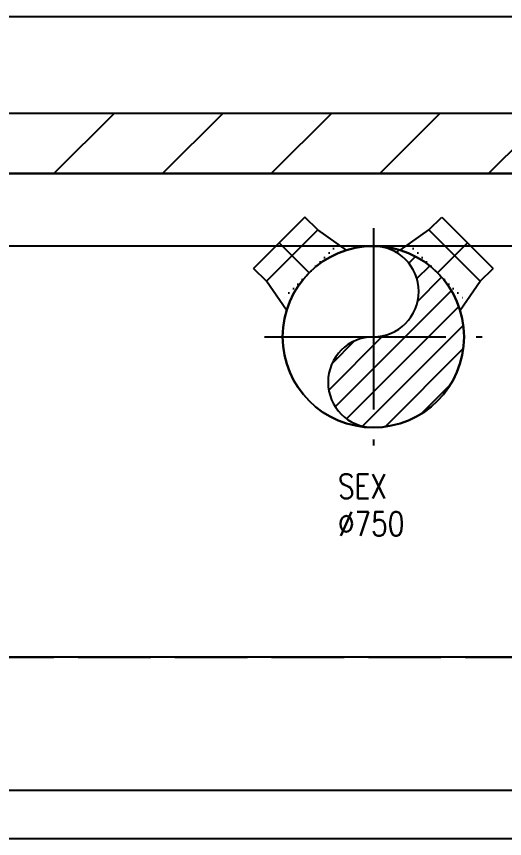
# Model space of a CAD drawing. Extents: x -3080 to 28500, y -1326 to 31609.
# Drawn here: x 15179.5 to 15381.3, y 26245.8 to 26585.8 of the extents above; entities that cross this region are included whole.
import ezdxf
from ezdxf.enums import TextEntityAlignment as Align
from ezdxf.xclip import XClip

# ---------------------------------------------------------------- set-up
doc = ezdxf.new("R2010")
doc.units = 0
doc.header["$LTSCALE"] = 100
doc.header["$XCLIPFRAME"] = 2
for name, pattern in [('188K-SM-07-F10-MECH-CR PIPE-Y2257103$0$AP6A-SM-08-FR1-001-A_AAS 210916$0$CENTER', [50.800000000000004, 31.75, -6.35, 6.35, -6.35]), ('188K-SM-07-F10-MECH-CR PIPE-Y2257103$0$AP6A-SM-08-FR1-001-A_AAS 210916$0$DOT', [0.25, 0, -0.25]), ('188K-SM-07-F10-MECH-CR PIPE-Y2257103$0$CENTER2', [1.125, 0.75, -0.125, 0.125, -0.125]), ('188K-SM-07-F10-MECH-CR PIPE-Y2257103$0$X-S-FAB_SL ALL$0$HIDDEN', [0.4, 0.3, -0.1])]:
    doc.linetypes.add(name, pattern=pattern)
for name, color, linetype in [('0-xref', 8, 'Continuous'), ('188K-SM-07-F10-MECH-CR PIPE-Y2257103$0$0-CF-AAS-SEX', 3, 'Continuous'), ('188K-SM-07-F10-MECH-CR PIPE-Y2257103$0$0-FIRE', 1, 'Continuous'), ('188K-SM-07-F10-MECH-CR PIPE-Y2257103$0$0-hookupzoom', 4, 'Continuous'), ('188K-SM-07-F10-MECH-CR PIPE-Y2257103$0$AP6A-SM-08-FR1-001-A_AAS 210916$0$0-Block Center-Line', 1, '188K-SM-07-F10-MECH-CR PIPE-Y2257103$0$AP6A-SM-08-FR1-001-A_AAS 210916$0$CENTER'), ('188K-SM-07-F10-MECH-CR PIPE-Y2257103$0$AP6A-SM-08-FR1-001-A_AAS 210916$0$0-Block Support-Line', 7, '188K-SM-07-F10-MECH-CR PIPE-Y2257103$0$AP6A-SM-08-FR1-001-A_AAS 210916$0$DOT'), ('188K-SM-07-F10-MECH-CR PIPE-Y2257103$0$Block Center-Line', 1, '188K-SM-07-F10-MECH-CR PIPE-Y2257103$0$CENTER2'), ('188K-SM-07-F10-MECH-CR PIPE-Y2257103$0$X-S-FAB_SL ALL$0$ASP_1', 1, 'Continuous'), ('188K-SM-07-F10-MECH-CR PIPE-Y2257103$0$X-S-FAB_SL ALL$0$HID', 5, '188K-SM-07-F10-MECH-CR PIPE-Y2257103$0$X-S-FAB_SL ALL$0$HIDDEN')]:
    doc.layers.add(name, color=color, linetype=linetype)
doc.styles.add('188K-SM-07-F10-MECH-CR PIPE-Y2257103$0$T0', font='simplex.shx', dxfattribs={"width": 0.8, "bigfont": 'chineset.shx'})

# ---------------------------------------------------------------- blocks, each defined once
blk = doc.blocks.new('188K-SM-07-F10-MECH-CR PIPE-Y2257103$0$X-S-FAB_SL ALL')
at = {"color": 241}
for p, q in [((-2628.521399346166, -72748.97692126507), (19076.47860110087, -72748.97692126507)), ((-2628.521399346166, -72788.97692126507), (19076.47860110087, -72788.97692126507))]:
    blk.add_line(p, q, dxfattribs=at)
at = {"layer": '188K-SM-07-F10-MECH-CR PIPE-Y2257103$0$X-S-FAB_SL ALL$0$ASP_1'}
for p, q in [((6596.478600653838, -73068.97692126504), (12198.97860065383, -73068.97692126504)), ((6596.478600653838, -73088.97692126504), (12223.97860065383, -73088.97692126504))]:
    blk.add_line(p, q, dxfattribs=at)
at = {"layer": '188K-SM-07-F10-MECH-CR PIPE-Y2257103$0$X-S-FAB_SL ALL$0$HID'}
blk.add_line((-2628.521399346166, -73013.97692126504), (19076.47860110088, -73013.97692126504), dxfattribs=at)
blk = doc.blocks.new('*U1497')
for p, q in [((-150, 475), (-150, 550)), ((-150, 550), (150, 550)), ((150.0000000000001, 475.0000000000001), (150, 550)), ((-175.4, 331.4511125339603), (-150, 475)), ((-150, 475), (150.0000000000001, 475.0000000000001)), ((175.4000000000001, 331.4511125339603), (150.0000000000001, 475.0000000000001))]:
    blk.add_line(p, q)
blk.add_circle((0, 0), 375)
at = {"layer": '188K-SM-07-F10-MECH-CR PIPE-Y2257103$0$AP6A-SM-08-FR1-001-A_AAS 210916$0$0-Block Center-Line'}
blk.add_line((0, 375), (2.469644038319e-14, 550), dxfattribs=at)
at = {"layer": '188K-SM-07-F10-MECH-CR PIPE-Y2257103$0$AP6A-SM-08-FR1-001-A_AAS 210916$0$0-Block Support-Line'}
blk.add_line((-167.6943203450525, 375), (167.6943203450526, 375.0000000000001), dxfattribs=at)
blk = doc.blocks.new('*U1498')
h = blk.add_hatch()
h.set_pattern_fill('ANSI31', color=256, scale=2.142857142857143, style=0)
h.set_pattern_definition([(44.99999999999999, (0, 1.683889348827609e-14), (-4.810851493429904, 4.810851493429903), [])])
h.paths.add_polyline_path([(1.77635683940025e-15, -3.179678742526448e-13, 1), (3.552713678800501e-15, 37.50000000000001, 0.4142135623730951), (-37.5, 1.598721155460225e-14, 0.4142135623730935), (3.552713678800501e-15, -37.49999999999979, -1)])
blk.add_circle((0, 1.68388934882761e-14), 37.5)
for centre, start, end in [((0, 18.74999999999975), 270, 90), ((0, -18.74999999999972), 90, 270)]:
    blk.add_arc(centre, 18.75000000000007, start, end)
at = {"layer": '188K-SM-07-F10-MECH-CR PIPE-Y2257103$0$Block Center-Line'}
for p, q in [((0, -44.99999999999999), (0, 45.00000000000002)), ((45, 1.68388934882761e-14), (-45, 1.68388934882761e-14))]:
    blk.add_line(p, q, dxfattribs=at)
blk = doc.blocks.new('188K-SM-07-F10-MECH-CR PIPE-Y2257103')
at = {"layer": '188K-SM-07-F10-MECH-CR PIPE-Y2257103$0$0-FIRE'}
h = blk.add_hatch(dxfattribs=at)
h.set_pattern_fill('ANSI31', color=256, scale=10)
h.set_pattern_definition([(45, (0, 99332.26313715195), (-22.45064030267288, 22.45064030267288), [])])
h.paths.add_polyline_path([(23549.99995927731, 26520.7862158869), (1844.999958830274, 26520.7862158869), (1844.999958830274, 26545.78621588691), (23549.99995927731, 26545.78621588691)])
blk.add_line((23502.49995883027, 26320.78621588694), (1844.999958830274, 26320.78621588694))
blk.add_lwpolyline([(23549.99995927731, 26520.7862158869), (1844.999958830274, 26520.7862158869), (1844.999958830274, 26545.78621588691), (23549.99995927731, 26545.78621588691)], close=True, dxfattribs=at)
at = {"layer": '188K-SM-07-F10-MECH-CR PIPE-Y2257103$0$0-hookupzoom'}
blk.add_lwpolyline([(23549.99995927731, 26490.78621588688), (1844.999958830274, 26490.78621588688), (1844.999958830274, 26520.7862158869), (23549.99995927731, 26520.7862158869)], close=True, dxfattribs=at)
ref = blk.add_blockref('188K-SM-07-F10-MECH-CR PIPE-Y2257103$0$X-S-FAB_SL ALL', (4473.52135817644, 99334.76313715198))
XClip(ref).set_block_clipping_path([(-7553.464857013634, -75341.93696454832), (24026.20256238693, -67725.76962443824)])
at = {"layer": '188K-SM-07-F10-MECH-CR PIPE-Y2257103$0$0-CF-AAS-SEX', "zscale": 0.1}
for xscale, yscale, rotation in [(-0.1000000000000003, 0.1000000000000003, 44.99999999999984), (0.1, 0.1, 315)]:
    blk.add_blockref('*U1497', (15327.06076007138, 26453.28621588688), dxfattribs=dict(at, xscale=xscale, yscale=yscale, rotation=rotation))
at = {"layer": '188K-SM-07-F10-MECH-CR PIPE-Y2257103$0$0-CF-AAS-SEX', "rotation": 180}
blk.add_blockref('*U1498', (15327.06076007138, 26453.28621588688), dxfattribs=at)
at = {"layer": '188K-SM-07-F10-MECH-CR PIPE-Y2257103$0$0-CF-AAS-SEX', "style": '188K-SM-07-F10-MECH-CR PIPE-Y2257103$0$T0', "width": 0.8}
for s, p in [('SEX', (15312.43126029998, 26391.48448637061)), ('%%C750', (15312.43126029998, 26375.96318160716))]:
    blk.add_text(s, height=10, dxfattribs=at).set_placement(p, align=Align.MIDDLE_LEFT)

msp = doc.modelspace()

# ---------------------------------------------------------------- block references
at = {"layer": '0-xref'}
msp.add_blockref('188K-SM-07-F10-MECH-CR PIPE-Y2257103', (0, 0), dxfattribs=at)

doc.saveas('drawing.dxf')
